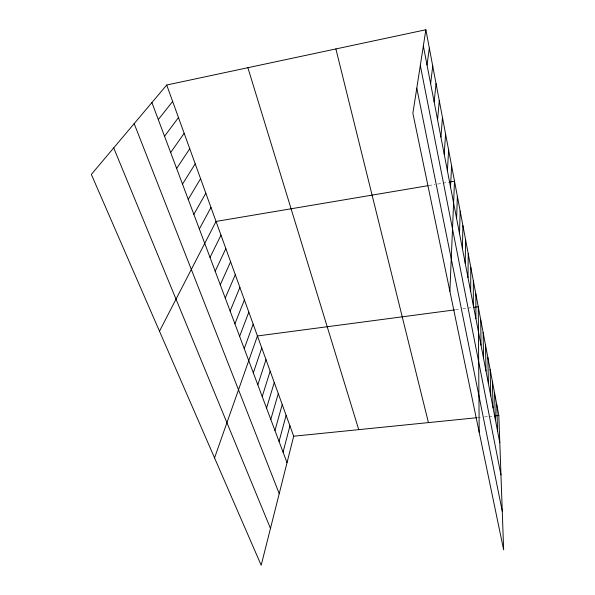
<?xml version="1.0" encoding="UTF-8"?>
<svg xmlns="http://www.w3.org/2000/svg" width="595" height="595" viewBox="0 0 595 595"><rect width="100%" height="100%" fill="white"/><g stroke="black" fill="none" stroke-linecap="round" stroke-linejoin="round"><path stroke-width="0.45" stroke-dasharray="2.98 2.23" d="M428.958 185.528L435.086 184.495M437.719 184.048L442.137 183.305M443.022 183.156L448.325 182.263M455.577 309.772L460.091 309.177M462.791 308.82L471.895 307.615M477.428 417.653L481.868 417.207M484.523 416.931L488.101 416.574M489.001 416.485L493.471 416.031"/><path stroke-width="0.89" d="M473.322 305.287L473.345 280.766M470.675 291.557L470.816 267.378M467.975 277.545L468.235 253.723M465.223 263.243L465.595 239.8M462.412 248.643L462.91 225.602M459.533 233.723L460.166 211.106M456.603 218.484L457.369 196.313M449.88 291.26L454.513 181.215L449.21 182.115M450.534 187.008L451.598 165.804M447.403 170.743L448.623 150.059M444.197 154.112L445.581 133.979M440.925 137.103L442.472 117.55M437.57 119.699L439.296 100.756M434.142 101.894L436.046 83.598M430.631 83.664L432.729 66.052M427.031 65.004L429.337 48.106M425.864 29.75L412.878 113.288L503.653 549.884L498.833 415.488L425.864 29.75L166.712 85.018L91.347 174.417L261.19 565.25L293.685 436.217L166.712 85.018M283.071 452.14L289.936 425.841M279.055 441.423L286.121 415.288M274.957 430.512L282.238 404.548M270.792 419.401L278.282 393.615M266.545 408.088L274.265 382.496M262.216 396.56L270.167 371.176M257.813 384.824L266.002 359.648M253.329 372.857L261.763 347.919M214.542 457.912L257.442 335.967L454.677 309.891M244.225 348.611L253.172 324.156M239.621 336.324L248.822 312.13M234.921 323.806L244.396 299.887M230.131 311.044L239.889 287.415M225.252 298.036L235.293 274.712M220.276 284.774L230.615 261.77M215.197 271.246L225.847 248.584M210.02 257.449L220.99 235.137M159.497 331.237L216.037 221.437L428.08 185.677M199.347 229.008L210.98 207.469M193.851 214.341L205.833 193.219M188.236 199.377L200.582 178.686M182.501 184.093L195.22 163.863M176.641 168.482L189.753 148.735M170.661 152.543L184.167 133.302M164.547 136.248L178.47 117.542M158.3 119.595L172.654 101.448M473.717 307.377L478.268 306.775L479.198 432.275M293.685 436.217L476.543 417.742M494.363 415.942L498.833 415.488M113.704 147.895L270.472 528.397M134.165 123.634L279.219 493.649M151.911 102.578L287.021 462.665M247.884 67.711L358.733 429.642M335.885 48.939L428.43 422.599M416.783 88.157L502.262 511.202M420.315 65.428L500.968 474.944M423.35 45.897L499.815 442.799M496.713 404.288L497.621 431.412M494.557 392.879L495.382 419.802M492.355 381.261L493.106 407.977M490.116 369.428L490.778 395.913M487.84 357.364L488.413 383.619M485.513 345.078L485.996 371.079M483.147 332.553L483.534 358.294M480.73 319.79L481.02 345.241M475.829 293.893L475.911 318.742"/></g></svg>
